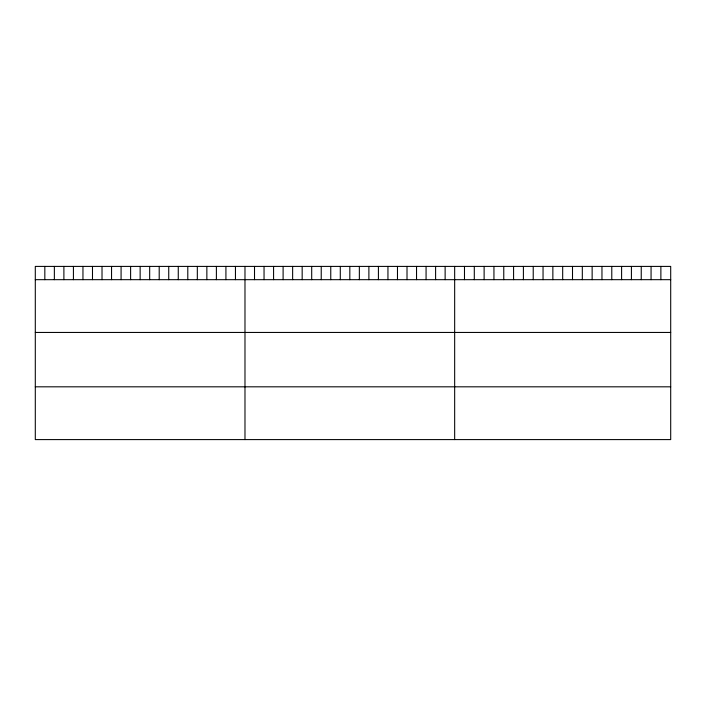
<?xml version="1.0" encoding="UTF-8"?>
<svg xmlns="http://www.w3.org/2000/svg" width="706" height="706" viewBox="0 0 706 706"><rect width="100%" height="100%" fill="white"/><g stroke="black" fill="none" stroke-linecap="round" stroke-linejoin="round"><path stroke-width="1.06" d="M670.7 279.673L670.7 439.591L35.3 439.591L35.3 266.409L670.7 266.409L670.7 279.673L35.3 279.673M35.3 332.447L670.7 332.447M35.3 386.817L670.7 386.817M660.878 266.409L660.878 279.673M651.064 266.409L651.064 279.673M641.242 266.409L641.242 279.673M631.42 266.409L631.42 279.673M621.598 266.409L621.598 279.673M611.784 266.409L611.784 279.673M601.962 266.409L601.962 279.673M592.14 266.409L592.14 279.673M582.318 266.409L582.318 279.673M572.504 266.409L572.504 279.673M562.682 266.409L562.682 279.673M552.86 266.409L552.86 279.673M543.046 266.409L543.046 279.673M533.224 266.409L533.224 279.673M523.402 266.409L523.402 279.673M513.58 266.409L513.58 279.673M503.766 266.409L503.766 279.673M493.944 266.409L493.944 279.673M484.122 266.409L484.122 279.673M474.3 266.409L474.3 279.673M464.486 266.409L464.486 279.673M454.664 266.409L454.664 439.591M445.133 266.409L445.133 279.673M435.602 266.409L435.602 279.673M426.071 266.409L426.071 279.673M416.54 266.409L416.54 279.673M407.009 266.409L407.009 279.673M397.478 266.409L397.478 279.673M387.947 266.409L387.947 279.673M378.416 266.409L378.416 279.673M368.885 266.409L368.885 279.673M359.354 266.409L359.354 279.673M349.823 266.409L349.823 279.673M340.292 266.409L340.292 279.673M330.761 266.409L330.761 279.673M321.23 266.409L321.23 279.673M311.699 266.409L311.699 279.673M302.168 266.409L302.168 279.673M292.637 266.409L292.637 279.673M283.106 266.409L283.106 279.673M273.575 266.409L273.575 279.673M264.044 266.409L264.044 279.673M254.513 266.409L254.513 279.673M244.982 266.409L244.982 439.591M235.451 266.409L235.451 279.673M225.92 266.409L225.92 279.673M216.389 266.409L216.389 279.673M206.858 266.409L206.858 279.673M197.327 266.409L197.327 279.673M187.796 266.409L187.796 279.673M178.265 266.409L178.265 279.673M168.734 266.409L168.734 279.673M159.203 266.409L159.203 279.673M149.672 266.409L149.672 279.673M140.141 266.409L140.141 279.673M130.61 266.409L130.61 279.673M121.079 266.409L121.079 279.673M111.548 266.409L111.548 279.673M102.017 266.409L102.017 279.673M92.486 266.409L92.486 279.673M82.955 266.409L82.955 279.673M73.424 266.409L73.424 279.673M63.893 266.409L63.893 279.673M54.362 266.409L54.362 279.673M44.831 266.409L44.831 279.673"/></g></svg>
